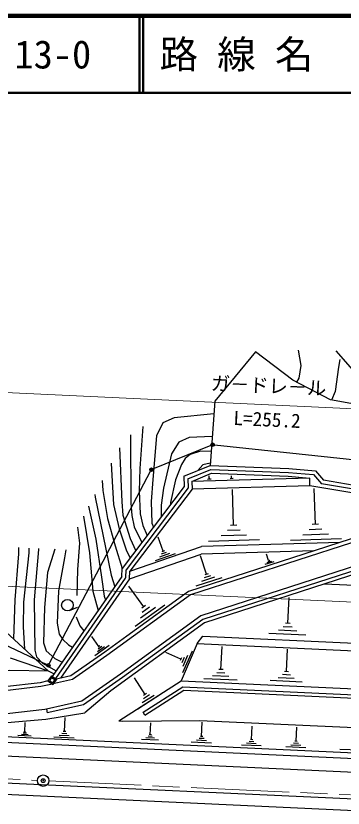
# Model space of a CAD drawing. Units: millimetres, scale not verified. Extents: x 40000 to 680000, y 20000 to 380000.
# Drawn here: x 161699 to 204242, y 277148 to 380000 of the extents above; entities that cross this region are included whole.
import ezdxf
from ezdxf.enums import TextEntityAlignment as Align

# ---------------------------------------------------------------- set-up
doc = ezdxf.new("R2010")
doc.units = ezdxf.units.MM
doc.header["$LTSCALE"] = 1000
doc.header["$PDMODE"] = 32
doc.header["$PDSIZE"] = 500
doc.linetypes.add('CHAIN', pattern=[18.5, 12, -1.5, 3.5, -1.5])
for name, color, linetype, lineweight in [('M-BGD', 7, 'Continuous', 25), ('M-BMK', 2, 'CHAIN', 13), ('M-BMK-ROW', 30, 'Continuous', 25), ('M-BMK-SRVR', 3, 'Continuous', 25), ('M-STR-HTXT', 7, 'Continuous', 13), ('M-TTL', 2, 'Continuous', 140), ('M-TTL-LINE', 7, 'Continuous', 50)]:
    doc.layers.add(name, color=color, linetype=linetype, lineweight=lineweight)
doc.layers.add('M-TTL-TXT', color=7, linetype='Continuous')
doc.styles.add('@ＭＳ ゴシック', font='')
doc.styles.add('ＭＳ ゴシック', font='')
doc.styles.get('@ＭＳ ゴシック').set_extended_font_data('@MS Gothic')
doc.styles.get('ＭＳ ゴシック').set_extended_font_data('MS Gothic')

msp = doc.modelspace()

# ---------------------------------------------------------------- linework, layer by layer
at = {"layer": 'M-BGD'}
for p, q in [((192857, 336393), (187554, 329989)), ((197691, 332716), (192857, 336393)), ((202578, 330152), (197691, 332716)), ((187554, 329989), (186940, 321634)), ((207543, 329281), (202578, 330152)), ((197171, 321222), (200633, 320950)), ((200633, 320950), (201682, 319721)), ((183549, 320227), (183587, 318891)), ((184058, 319898), (184091, 318730)), ((199900, 320004), (184568, 319568)), ((186968, 319884), (186731, 319877)), ((186908, 319929), (186789, 319926)), ((186877, 319976), (186817, 319974)), ((186847, 319975), (186837, 320307)), ((189927, 319920), (189542, 319909)), ((189830, 319956), (189638, 319951)), ((189781, 319993), (189685, 319991)), ((189756, 320031), (189708, 320030)), ((189732, 320030), (189724, 320300)), ((197111, 320224), (199900, 320004)), ((197141, 320723), (200387, 320468)), ((199928, 319005), (199900, 320004)), ((200387, 320468), (201420, 319258)), ((183587, 318891), (175534, 308262)), ((184568, 319568), (184596, 318568)), ((199928, 319005), (184596, 318568)), ((187088, 319840), (186614, 319826)), ((207010, 317801), (199928, 319005)), ((206627, 318373), (201420, 319258)), ((206658, 318875), (201682, 319721)), ((184091, 318730), (176026, 308083)), ((184596, 318568), (176518, 307905)), ((189998, 313868), (189845, 318508)), ((200627, 313981), (200474, 318623)), ((190412, 313881), (189583, 313854)), ((201041, 313995), (200212, 313967)), ((190848, 313232), (189191, 313178)), ((202328, 312710), (199013, 312600)), ((201478, 313345), (199820, 313291)), ((180836, 310492), (180199, 312335)), ((193377, 311988), (186749, 311770)), ((191698, 312597), (188384, 312488)), ((204008, 312101), (197377, 311883)), ((176518, 307905), (185829, 311121)), ((203843, 311634), (185829, 311121)), ((176472, 306906), (185774, 310119)), ((182425, 310157), (179792, 309247)), ((181676, 310193), (180359, 309738)), ((181256, 310343), (180597, 310115)), ((181000, 310549), (180671, 310435)), ((186469, 307517), (185703, 309889)), ((200446, 310537), (185774, 310119)), ((194546, 309305), (194281, 310123)), ((195243, 309143), (194075, 308766)), ((194913, 309166), (194329, 308977)), ((194730, 309236), (194437, 309141)), ((194619, 309329), (194473, 309282)), ((175486, 307241), (175534, 308262)), ((175979, 307073), (176026, 308083)), ((176472, 306906), (176518, 307905)), ((186681, 307586), (186257, 307449)), ((175486, 307241), (166438, 294244)), ((175918, 306986), (166849, 293959)), ((176472, 306906), (167515, 294041)), ((175979, 307073), (175918, 306986)), ((188491, 307048), (185103, 305954)), ((187535, 307113), (185841, 306566)), ((187002, 307315), (186155, 307042)), ((178316, 303265), (176375, 305978)), ((201829, 306255), (223670, 305241)), ((197052, 301143), (197207, 304482)), ((181085, 303489), (177210, 300716)), ((178558, 303439), (178074, 303092)), ((169674, 303205), (168635, 302775)), ((179839, 303183), (177901, 301797)), ((179078, 303224), (178109, 302531)), ((165906, 294960), (158374, 301865)), ((197626, 300639), (196434, 300694)), ((197350, 301129), (196754, 301157)), ((172496, 298134), (171560, 299443)), ((185266, 298514), (186007, 299481)), ((186007, 299481), (223323, 297749)), ((199371, 299601), (194601, 299823)), ((198200, 300134), (195815, 300245)), ((185266, 298514), (183203, 293663)), ((185266, 298514), (223276, 296750)), ((173833, 298242), (171962, 296904)), ((173231, 298095), (172296, 297425)), ((172613, 298218), (172379, 298050)), ((172864, 298114), (172396, 297780)), ((183145, 296497), (181199, 297365)), ((184600, 297514), (183359, 294734)), ((188361, 295140), (188501, 298152)), ((196885, 294869), (197020, 297780)), ((160981, 296681), (165906, 294960)), ((183223, 296670), (183068, 296323)), ((183578, 296720), (183268, 296025)), ((184012, 296943), (183391, 295553)), ((166315, 294330), (165858, 293673)), ((165906, 294960), (166667, 294573)), ((166315, 294330), (166972, 293873)), ((189397, 294229), (187245, 294329)), ((188879, 294685), (187803, 294735)), ((188630, 295128), (188092, 295153)), ((197386, 294428), (196346, 294477)), ((197145, 294856), (196625, 294881)), ((165869, 293666), (164861, 293437)), ((166447, 293264), (164949, 292924)), ((165858, 293673), (166515, 293216)), ((166353, 294121), (166067, 293711)), ((166067, 293711), (166477, 293425)), ((166353, 294121), (166763, 293835)), ((166763, 293835), (166477, 293425)), ((166972, 293873), (166515, 293216)), ((175076, 288472), (183203, 293663)), ((178496, 291911), (177114, 294076)), ((183203, 293663), (285755, 288903)), ((190453, 293749), (186150, 293949)), ((198907, 293524), (194747, 293717)), ((197886, 293988), (195807, 294085)), ((174030, 292389), (170656, 289527)), ((178228, 289596), (183406, 292903)), ((178465, 289225), (183525, 292457)), ((183406, 292903), (285720, 288153)), ((183525, 292457), (285699, 287714)), ((180634, 291971), (177543, 289997)), ((179664, 291787), (178118, 290799)), ((178689, 292035), (178303, 291788)), ((179080, 291849), (178307, 291355)), ((165677, 290013), (165459, 289964)), ((165616, 288706), (170656, 289527)), ((165677, 290013), (165792, 289506)), ((178465, 289225), (178228, 289596)), ((65492, 288349), (318320, 276613)), ((160586, 288267), (165616, 288706)), ((162868, 287055), (162925, 288272)), ((168011, 287085), (168097, 288928)), ((175076, 288472), (175611, 288448)), ((175611, 288448), (180619, 288495)), ((179171, 286684), (179243, 288242)), ((180619, 288495), (185630, 288544)), ((185630, 288544), (225587, 286689)), ((185847, 286453), (185933, 288299)), ((125509, 287315), (285336, 279896)), ((131273, 287799), (225436, 283428)), ((162977, 287050), (162760, 287060)), ((168176, 287077), (167847, 287093)), ((192340, 286041), (192422, 287811)), ((198119, 285827), (198204, 287650)), ((163713, 286493), (161975, 286574)), ((163287, 286687), (162417, 286727)), ((163078, 286871), (162643, 286891)), ((169291, 286234), (166658, 286356)), ((168645, 286528), (167328, 286589)), ((168328, 286806), (167670, 286837)), ((180253, 285965), (178027, 286068)), ((179707, 286213), (178594, 286265)), ((179439, 286448), (178882, 286474)), ((179310, 286677), (179032, 286690)), ((186482, 285895), (185163, 285956)), ((186165, 286174), (185505, 286204)), ((186012, 286445), (185682, 286460)), ((192498, 286034), (192182, 286048)), ((187129, 285600), (184492, 285723)), ((193569, 285224), (191040, 285341)), ((192948, 285506), (191684, 285565)), ((192644, 285773), (192012, 285803)), ((199385, 284986), (196781, 285106)), ((198746, 285276), (197444, 285337)), ((198433, 285552), (197782, 285582)), ((198282, 285820), (197957, 285835)), ((65329, 284853), (318158, 273117)), ((206459, 284655), (203797, 284779)), ((65260, 283355), (318088, 271619))]:
    msp.add_line(p, q, dxfattribs=at)
for points in [[(198377, 336620), (198731, 334591), (198464, 332963), (198181, 332459)], [(203271, 336529), (205747, 333700), (207444, 331795), (208497, 331013), (209641, 330536), (213290, 328901), (217372, 326644)], [(203821, 335373), (203616, 334404), (203212, 331229), (202746, 330122)], [(187432, 328332), (182262, 327798), (180802, 327166), (179967, 325471), (179488, 319797), (179271, 316968), (179394, 314126), (179595, 313623)], [(178204, 326671), (177817, 321259), (177719, 318311), (177848, 315338), (178198, 313856), (178776, 312542)], [(176612, 325614), (176658, 316782), (176758, 315144), (177095, 313660), (178083, 311627)], [(187217, 325411), (184227, 325261), (182893, 324644), (181931, 323151), (180899, 318688), (180604, 316492), (180590, 314936)], [(175153, 323917), (175494, 316898), (175627, 315199), (176580, 312139), (177278, 310564)], [(187072, 323429), (185719, 323473), (184361, 323056), (183720, 322521), (183233, 321773), (182460, 319767), (181818, 316828), (181803, 316538)], [(186962, 321944), (185991, 321718), (185364, 320981)], [(174098, 321914), (174193, 320318), (174381, 316574), (175128, 313425), (176033, 310677), (176539, 309589)], [(183549, 320227), (186940, 321634), (197171, 321222)], [(184058, 319898), (187030, 321130), (197141, 320723)], [(184568, 319568), (187119, 320626), (197111, 320224)], [(172916, 319668), (173014, 318391), (173630, 314770), (174617, 311206), (175525, 308259)], [(171964, 317861), (172031, 317508), (174097, 307398), (174548, 305893)], [(218882, 315953), (205317, 311585), (184386, 304825), (173546, 296977), (169045, 293853), (166350, 293242)], [(171160, 316333), (172091, 312046), (172851, 307122), (173195, 304687), (173374, 304207)], [(218778, 316445), (205163, 312061), (184157, 305276), (176126, 299462)], [(170477, 315036), (171270, 310298), (171714, 305335), (172385, 302786)], [(219506, 313003), (206238, 308729), (185760, 302116), (175281, 294529), (170277, 291056), (165677, 290013)], [(169735, 313627), (169963, 311538), (169716, 308144), (169607, 304766)], [(219707, 312521), (206397, 308235), (185998, 301647), (175582, 294105), (170490, 290571), (165792, 289506)], [(220874, 312392), (206545, 307778), (186218, 301213), (174030, 292389)], [(162040, 310969), (162032, 310146), (161568, 304186), (161377, 299113)], [(163391, 310908), (163368, 310305), (162716, 303879), (162661, 300698), (162847, 297765)], [(164628, 310852), (164626, 310710), (164089, 304170), (164164, 297640), (164379, 296777), (165186, 295985), (166950, 294979)], [(166757, 310755), (165824, 307742), (165417, 303186), (165294, 298600), (165631, 297561), (166778, 296594), (167720, 296085)], [(168188, 310690), (168045, 309658), (167261, 305374), (167057, 301160), (167349, 299735), (167801, 299027), (168556, 298356), (169074, 298030)], [(169546, 301966), (169999, 300813), (170551, 300152)], [(176126, 299462), (173257, 297385), (168840, 294319), (166773, 293850)], [(126792, 294836), (130877, 295135), (135860, 294653), (140820, 293682), (145798, 293091), (150832, 293698), (155870, 294415), (160906, 295072), (165906, 294960)], [(164861, 293437), (160226, 292887), (155458, 292671), (151419, 292636)], [(164949, 292924), (160269, 292369), (155472, 292151), (151421, 292116)], [(165459, 289964), (160514, 289377), (155553, 289152), (151458, 289117)]]:
    msp.add_lwpolyline(points, dxfattribs=at)
msp.add_circle((168405, 303491), 750, dxfattribs=at)
at = {"layer": 'M-BMK'}
for p, q in [((145267, 281643), (164496, 280750)), ((165994, 280681), (185224, 279788)), ((185224, 279788), (205202, 278861))]:
    msp.add_line(p, q, dxfattribs=at)
at = {"layer": 'M-BMK-ROW'}
for p, q in [((179526, 321179), (187066, 324247)), ((187098, 324471), (187451, 324193)), ((187414, 324509), (187135, 324155)), ((187498, 324309), (206975, 322239)), ((179141, 321233), (179494, 320955)), ((179457, 321271), (179178, 320917)), ((166041, 295881), (179213, 320895)), ((146542, 304796), (165733, 295778)), ((165760, 295821), (166113, 295543)), ((166076, 295859), (165797, 295505))]:
    msp.add_line(p, q, dxfattribs=at)
for centre in [(187275, 324332), (179318, 321094), (165937, 295682)]:
    msp.add_circle(centre, 225, dxfattribs=at)
at = {"layer": 'M-BMK-SRVR'}
msp.add_circle((165245, 280716), 750, dxfattribs=at)
msp.add_point((165245, 280716), dxfattribs=at)
at = {"layer": 'M-STR-HTXT'}
for p, q in [((67676, 335409), (321203, 323641)), ((66512, 310326), (440800, 292952))]:
    msp.add_line(p, q, dxfattribs=at)
at = {"layer": 'M-TTL'}
msp.add_line((680000, 380000), (40000, 380000), dxfattribs=at)
at = {"layer": 'M-TTL-LINE'}
for p, q in [((177750, 380000), (177750, 370000)), ((178250, 380000), (178250, 370000)), ((40000, 370000), (680000, 370000))]:
    msp.add_line(p, q, dxfattribs=at)

# ---------------------------------------------------------------- texts
at = {"layer": 'M-STR-HTXT', "style": 'ＭＳ ゴシック'}
msp.add_text('ガ－ドレ－ル', height=1833, rotation=357.342, dxfattribs=at).set_placement((194486, 330524), align=Align.BOTTOM_CENTER)
at = {"layer": 'M-STR-HTXT', "style": '@ＭＳ ゴシック'}
msp.add_text('L=255.2', height=1833, rotation=357.342, dxfattribs=at).set_placement((194393, 328526), align=Align.TOP_CENTER)
at = {"layer": 'M-TTL-TXT', "style": 'ＭＳ ゴシック'}
for s, p in [('13-0', (161521, 375000)), ('路 線 名', (180380, 375000))]:
    msp.add_text(s, height=3666, dxfattribs=at).set_placement(p, align=Align.MIDDLE_LEFT)

doc.saveas('drawing.dxf')
